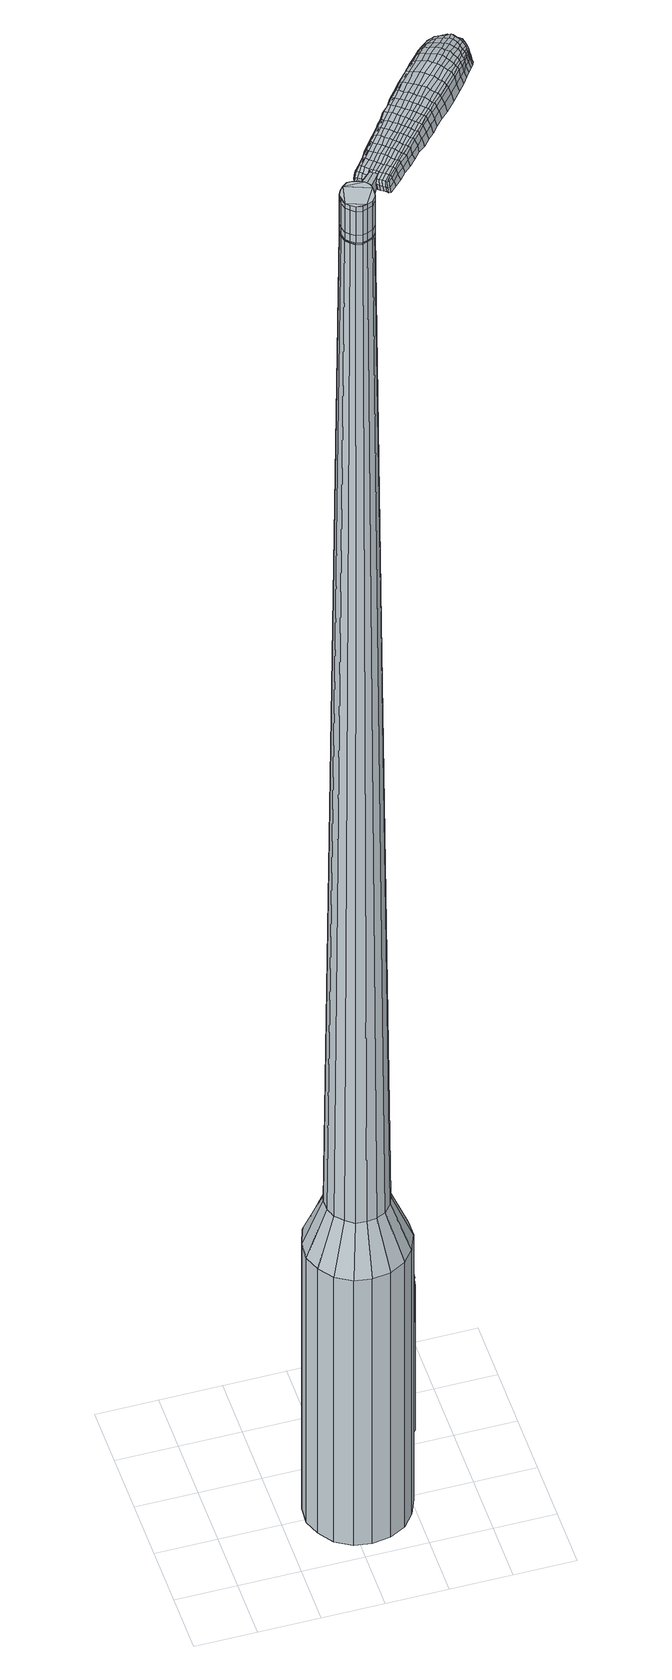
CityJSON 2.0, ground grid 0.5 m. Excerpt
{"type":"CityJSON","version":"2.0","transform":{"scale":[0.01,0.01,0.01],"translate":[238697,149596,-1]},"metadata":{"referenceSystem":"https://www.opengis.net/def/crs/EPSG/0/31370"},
"CityObjects":{
"object1":{"type":"GenericCityObject","attributes":{"cluster":960,"mean_distance_to_centroid":0.0453,"new_centroid_x":238698.1,"new_centroid_y":149596.51,"mean_distance_to_camera":10.79,"H1":21.13,"H2":15.17,"Z_final":109.07,"cluster2":88,"proj_x":238704.15,"proj_y":149601.83,"id_line":47975,"bearing_l":318.71,"distance":8.05,"orientation":"left","G_obj":48.71},"geometry":[{"type":"MultiSurface","lod":"2","boundaries":[[[0,1,2,3]],[[1,4,5,2]],[[4,6,7,5]],[[6,8,9,7]],[[8,10,11,9]],[[10,12,13,11]],[[12,14,15,13]],[[14,16,17,15]],[[16,18,19,17]],[[18,20,21,19]],[[20,22,23,21]],[[22,24,25,23]],[[24,26,27,25]],[[26,28,29,27]],[[28,30,31,29]],[[30,32,33,31]],[[32,34,35,33]],[[34,0,3,35]],[[36,37,38,39]],[[38,40,41,42]],[[41,43,42]],[[42,44,45,46]],[[45,47,46]],[[46,48,49,50]],[[49,51,50]],[[42,46,50,38]],[[50,52,39,38]],[[53,36,39]],[[2,5,7,35]],[[7,9,11,15]],[[11,13,15]],[[15,17,19,23]],[[19,21,23]],[[23,25,27,31]],[[27,29,31]],[[15,23,31,7]],[[31,33,35,7]],[[3,2,35]],[[1,0,54,55]],[[0,34,56,54]],[[34,32,57,56]],[[32,30,58,57]],[[30,28,59,58]],[[28,26,60,59]],[[26,24,61,60]],[[24,22,62,61]],[[22,20,63,62]],[[20,18,64,63]],[[18,16,65,64]],[[16,14,66,65]],[[14,12,67,66]],[[12,10,68,67]],[[10,8,69,68]],[[8,6,70,69]],[[6,4,71,70]],[[4,1,55,71]],[[55,54,72,73]],[[54,56,74,72]],[[56,57,75,74]],[[57,58,76,75]],[[58,59,77,76]],[[59,60,78,77]],[[60,61,79,78]],[[61,62,80,79]],[[62,63,81,80]],[[63,64,82,81]],[[64,65,83,82]],[[65,66,84,83]],[[66,67,85,84]],[[67,68,86,85]],[[68,69,87,86]],[[69,70,88,87]],[[70,71,89,88]],[[71,55,73,89]],[[72,90,91,92]],[[74,93,90,72]],[[75,94,93,74]],[[95,96,94,75]],[[77,97,96,95]],[[78,98,97,77]],[[99,100,98,78]],[[80,101,100,99]],[[102,103,101,80]],[[104,105,103,102]],[[106,107,105,104]],[[108,109,107,106]],[[110,111,109,108]],[[112,113,111,110]],[[114,115,113,112]],[[88,116,115,114]],[[89,117,116,88]],[[92,91,117,89]],[[118,119,120,121]],[[122,118,121,123]],[[124,122,123,125]],[[126,124,125,127]],[[128,126,127,129]],[[130,128,129,131]],[[132,130,131,133]],[[134,132,133,135]],[[136,134,135,137]],[[138,136,137,139]],[[140,138,139,141]],[[142,140,141,143]],[[144,142,143,145]],[[146,144,145,147]],[[148,146,147,149]],[[150,148,149,151]],[[73,72,92]],[[76,95,75]],[[76,77,95]],[[79,99,78]],[[79,80,99]],[[81,102,80]],[[81,82,104,102]],[[82,83,106,104]],[[83,84,108,106]],[[84,85,110,108]],[[85,86,112,110]],[[86,87,114,112]],[[87,88,114]],[[73,92,89]],[[152,91,90]],[[152,117,91]],[[153,115,116]],[[153,154,113,115]],[[154,155,111,113]],[[155,156,109,111]],[[156,157,107,109]],[[157,158,105,107]],[[158,159,103,105]],[[159,101,103]],[[160,100,101]],[[160,98,100]],[[161,96,97]],[[161,94,96]],[[39,52,150,162]],[[152,90,163,151]],[[53,39,162,119]],[[90,93,120,163]],[[36,53,119,118]],[[93,94,121,120]],[[37,36,118,122]],[[94,161,123,121]],[[38,37,122,124]],[[161,97,125,123]],[[40,38,124,126]],[[97,98,127,125]],[[41,40,126,128]],[[98,160,129,127]],[[43,41,128,130]],[[160,101,131,129]],[[42,43,130,132]],[[101,159,133,131]],[[44,42,132,134]],[[159,158,135,133]],[[45,44,134,136]],[[158,157,137,135]],[[47,45,136,138]],[[157,156,139,137]],[[46,47,138,140]],[[156,155,141,139]],[[48,46,140,142]],[[155,154,143,141]],[[49,48,142,144]],[[154,153,145,143]],[[51,49,144,146]],[[153,116,147,145]],[[50,51,146,148]],[[116,117,149,147]],[[52,50,148,150]],[[117,152,151,149]],[[150,151,164,165]],[[151,163,166,164]],[[163,120,167,166]],[[120,119,168,167]],[[119,162,169,168]],[[162,150,165,169]],[[170,171,172,173]],[[174,170,173,175]],[[170,174,176,177]],[[171,170,177,178]],[[179,180,181,182]],[[183,179,182,184]],[[179,183,185,186]],[[180,179,186,187]],[[188,189,190,191]],[[192,188,191,193]],[[188,192,194,195]],[[189,188,195,196]],[[197,198,199,200]],[[201,197,200,202]],[[197,201,203,204]],[[198,197,204,205]],[[206,207,208,209]],[[210,206,209,211]],[[206,210,212,213]],[[207,206,213,214]],[[215,216,217,218]],[[219,215,218,220]],[[215,219,221,222]],[[216,215,222,223]],[[224,225,226,227]],[[216,224,227,217]],[[224,216,223,228]],[[225,224,228,229]],[[230,231,232,233]],[[225,230,233,226]],[[230,225,229,234]],[[231,230,234,235]],[[236,174,175,237]],[[231,236,237,232]],[[236,231,235,238]],[[174,236,238,176]],[[239,240,241,242]],[[243,239,242,244]],[[239,243,245,246]],[[240,239,246,247]],[[248,249,250,251]],[[240,248,251,241]],[[248,240,247,252]],[[249,248,252,253]],[[254,255,256,257]],[[249,254,257,250]],[[254,249,253,258]],[[255,254,258,259]],[[260,261,262,263]],[[255,260,263,256]],[[260,255,259,264]],[[261,260,264,265]],[[266,171,178,267]],[[261,266,267,262]],[[266,261,265,268]],[[171,266,268,172]],[[269,270,271,272]],[[273,269,272,274]],[[269,273,275,276]],[[270,269,276,277]],[[278,279,280,281]],[[270,278,281,271]],[[278,270,277,282]],[[279,278,282,283]],[[284,285,286,287]],[[279,284,287,280]],[[284,279,283,288]],[[285,284,288,289]],[[290,183,184,291]],[[285,290,291,286]],[[290,285,289,292]],[[183,290,292,185]],[[293,294,295,296]],[[297,293,296,298]],[[293,297,299,300]],[[294,293,300,301]],[[302,303,304,305]],[[294,302,305,295]],[[302,294,301,306]],[[303,302,306,307]],[[308,309,310,311]],[[303,308,311,304]],[[308,303,307,312]],[[309,308,312,313]],[[314,315,316,317]],[[309,314,317,310]],[[314,309,313,318]],[[315,314,318,319]],[[320,180,187,321]],[[315,320,321,316]],[[320,315,319,322]],[[180,320,322,181]],[[323,209,208,324]],[[325,323,324,326]],[[323,325,327,328]],[[209,323,328,211]],[[329,325,326,330]],[[331,329,330,332]],[[329,331,333,334]],[[325,329,334,327]],[[335,331,332,336]],[[337,335,336,338]],[[335,337,339,340]],[[331,335,340,333]],[[341,337,338,342]],[[343,341,342,344]],[[341,343,345,346]],[[337,341,346,339]],[[347,343,344,348]],[[198,347,348,199]],[[347,198,205,349]],[[343,347,349,345]],[[350,351,196,195]],[[352,350,195,194]],[[350,352,353,354]],[[351,350,354,355]],[[356,357,355,354]],[[358,356,354,353]],[[356,358,359,360]],[[357,356,360,361]],[[362,363,361,360]],[[364,362,360,359]],[[362,364,365,366]],[[363,362,366,367]],[[368,369,367,366]],[[370,368,366,365]],[[368,370,203,201]],[[369,368,201,202]],[[371,372,373,374]],[[273,371,374,275]],[[371,273,274,375]],[[372,371,375,376]],[[377,192,193,378]],[[372,377,378,373]],[[377,372,376,379]],[[192,377,379,194]],[[380,381,382,383]],[[219,380,383,221]],[[380,219,220,384]],[[381,380,384,385]],[[386,387,388,389]],[[381,386,389,382]],[[386,381,385,390]],[[387,386,390,391]],[[392,189,196,393]],[[387,392,393,388]],[[392,387,391,394]],[[189,392,394,190]],[[395,396,397,398]],[[177,395,398,178]],[[395,177,176,399]],[[396,395,399,400]],[[401,402,403,404]],[[396,401,404,397]],[[401,396,400,405]],[[402,401,405,406]],[[407,200,199,408]],[[402,407,408,403]],[[407,402,406,409]],[[200,407,409,202]],[[410,411,412,413]],[[182,410,413,184]],[[410,182,181,414]],[[411,410,414,415]],[[416,204,203,417]],[[411,416,417,412]],[[416,411,415,418]],[[204,416,418,205]],[[419,420,421,422]],[[297,419,422,299]],[[419,297,298,423]],[[420,419,423,424]],[[425,210,211,426]],[[420,425,426,421]],[[425,420,424,427]],[[210,425,427,212]],[[428,429,430,431]],[[243,428,431,245]],[[428,243,244,432]],[[429,428,432,433]],[[434,435,436,437]],[[429,434,437,430]],[[434,429,433,438]],[[435,434,438,439]],[[440,207,214,441]],[[435,440,441,436]],[[440,435,439,442]],[[207,440,442,208]],[[443,444,433,432]],[[242,443,432,244]],[[443,242,241,445]],[[444,443,445,446]],[[447,448,439,438]],[[444,447,438,433]],[[447,444,446,449]],[[448,447,449,450]],[[451,324,208,442]],[[448,451,442,439]],[[451,448,450,452]],[[324,451,452,326]],[[453,454,455,456]],[[300,453,456,301]],[[453,300,299,422]],[[454,453,422,421]],[[457,328,327,458]],[[454,457,458,455]],[[457,454,421,426]],[[328,457,426,211]],[[459,460,446,445]],[[251,459,445,241]],[[459,251,250,461]],[[460,459,461,462]],[[463,464,450,449]],[[460,463,449,446]],[[463,460,462,465]],[[464,463,465,466]],[[467,330,326,452]],[[464,467,452,450]],[[467,464,466,468]],[[330,467,468,332]],[[469,470,471,472]],[[306,469,472,307]],[[469,306,301,456]],[[470,469,456,455]],[[473,334,333,474]],[[470,473,474,471]],[[473,470,455,458]],[[334,473,458,327]],[[475,476,462,461]],[[257,475,461,250]],[[475,257,256,477]],[[476,475,477,478]],[[479,480,466,465]],[[476,479,465,462]],[[479,476,478,481]],[[480,479,481,482]],[[483,336,332,468]],[[480,483,468,466]],[[483,480,482,484]],[[336,483,484,338]],[[485,486,487,488]],[[312,485,488,313]],[[485,312,307,472]],[[486,485,472,471]],[[489,340,339,490]],[[486,489,490,487]],[[489,486,471,474]],[[340,489,474,333]],[[491,492,478,477]],[[263,491,477,256]],[[491,263,262,493]],[[492,491,493,494]],[[495,496,482,481]],[[492,495,481,478]],[[495,492,494,497]],[[496,495,497,498]],[[499,342,338,484]],[[496,499,484,482]],[[499,496,498,500]],[[342,499,500,344]],[[501,502,503,504]],[[318,501,504,319]],[[501,318,313,488]],[[502,501,488,487]],[[505,346,345,506]],[[502,505,506,503]],[[505,502,487,490]],[[346,505,490,339]],[[507,508,494,493]],[[267,507,493,262]],[[507,267,178,398]],[[508,507,398,397]],[[509,510,498,497]],[[508,509,497,494]],[[509,508,397,404]],[[510,509,404,403]],[[511,348,344,500]],[[510,511,500,498]],[[511,510,403,408]],[[348,511,408,199]],[[512,513,415,414]],[[322,512,414,181]],[[512,322,319,504]],[[513,512,504,503]],[[514,349,205,418]],[[513,514,418,415]],[[514,513,503,506]],[[349,514,506,345]],[[515,516,376,375]],[[272,515,375,274]],[[515,272,271,517]],[[516,515,517,518]],[[519,352,194,379]],[[516,519,379,376]],[[519,516,518,520]],[[352,519,520,353]],[[521,522,523,524]],[[222,521,524,223]],[[521,222,221,383]],[[522,521,383,382]],[[525,526,527,528]],[[522,525,528,523]],[[525,522,382,389]],[[526,525,389,388]],[[529,351,355,530]],[[526,529,530,527]],[[529,526,388,393]],[[351,529,393,196]],[[531,532,518,517]],[[281,531,517,271]],[[531,281,280,533]],[[532,531,533,534]],[[535,358,353,520]],[[532,535,520,518]],[[535,532,534,536]],[[358,535,536,359]],[[537,538,539,540]],[[228,537,540,229]],[[537,228,223,524]],[[538,537,524,523]],[[541,542,543,544]],[[538,541,544,539]],[[541,538,523,528]],[[542,541,528,527]],[[545,357,361,546]],[[542,545,546,543]],[[545,542,527,530]],[[357,545,530,355]],[[547,548,534,533]],[[287,547,533,280]],[[547,287,286,549]],[[548,547,549,550]],[[551,364,359,536]],[[548,551,536,534]],[[551,548,550,552]],[[364,551,552,365]],[[553,554,555,556]],[[234,553,556,235]],[[553,234,229,540]],[[554,553,540,539]],[[557,558,559,560]],[[554,557,560,555]],[[557,554,539,544]],[[558,557,544,543]],[[561,363,367,562]],[[558,561,562,559]],[[561,558,543,546]],[[363,561,546,361]],[[563,564,550,549]],[[291,563,549,286]],[[563,291,184,413]],[[564,563,413,412]],[[565,370,365,552]],[[564,565,552,550]],[[565,564,412,417]],[[370,565,417,203]],[[566,567,400,399]],[[238,566,399,176]],[[566,238,235,556]],[[567,566,556,555]],[[568,569,406,405]],[[567,568,405,400]],[[568,567,555,560]],[[569,568,560,559]],[[570,369,202,409]],[[569,570,409,406]],[[570,569,559,562]],[[369,570,562,367]],[[571,572,573,574]],[[574,573,575,576]],[[577,575,573,578]],[[578,573,572,579]],[[580,581,582,583]],[[583,582,584,585]],[[586,584,582,587]],[[587,582,581,588]],[[589,590,591,592]],[[592,591,593,594]],[[595,593,591,596]],[[596,591,590,597]],[[598,599,600,601]],[[601,600,602,603]],[[604,602,600,605]],[[605,600,599,606]],[[607,608,609,610]],[[610,609,611,612]],[[613,611,609,614]],[[614,609,608,615]],[[616,617,618,619]],[[619,618,620,621]],[[622,620,618,623]],[[623,618,617,624]],[[625,626,627,628]],[[628,627,617,616]],[[624,617,627,629]],[[629,627,626,630]],[[631,632,633,634]],[[634,633,626,625]],[[630,626,633,635]],[[635,633,632,636]],[[576,575,637,638]],[[638,637,632,631]],[[636,632,637,639]],[[639,637,575,577]],[[640,641,642,643]],[[643,642,644,645]],[[646,644,642,647]],[[647,642,641,648]],[[649,650,651,652]],[[652,651,641,640]],[[648,641,651,653]],[[653,651,650,654]],[[655,656,657,658]],[[658,657,650,649]],[[654,650,657,659]],[[659,657,656,660]],[[661,662,663,664]],[[664,663,656,655]],[[660,656,663,665]],[[665,663,662,666]],[[579,572,667,668]],[[668,667,662,661]],[[666,662,667,669]],[[669,667,572,571]],[[670,671,672,673]],[[673,672,674,675]],[[676,674,672,677]],[[677,672,671,678]],[[679,680,681,682]],[[682,681,671,670]],[[678,671,681,683]],[[683,681,680,684]],[[685,686,687,688]],[[688,687,680,679]],[[684,680,687,689]],[[689,687,686,690]],[[585,584,691,692]],[[692,691,686,685]],[[690,686,691,693]],[[693,691,584,586]],[[694,695,696,697]],[[697,696,698,699]],[[700,698,696,701]],[[701,696,695,702]],[[703,704,705,706]],[[706,705,695,694]],[[702,695,705,707]],[[707,705,704,708]],[[709,710,711,712]],[[712,711,704,703]],[[708,704,711,713]],[[713,711,710,714]],[[715,716,717,718]],[[718,717,710,709]],[[714,710,717,719]],[[719,717,716,720]],[[588,581,721,722]],[[722,721,716,715]],[[720,716,721,723]],[[723,721,581,580]],[[607,610,724,725]],[[725,724,726,727]],[[728,726,724,729]],[[729,724,610,612]],[[727,726,730,731]],[[731,730,732,733]],[[734,732,730,735]],[[735,730,726,728]],[[733,732,736,737]],[[737,736,738,739]],[[740,738,736,741]],[[741,736,732,734]],[[739,738,742,743]],[[743,742,744,745]],[[746,744,742,747]],[[747,742,738,740]],[[745,744,748,749]],[[749,748,599,598]],[[606,599,748,750]],[[750,748,744,746]],[[597,751,752,596]],[[596,752,753,595]],[[754,753,752,755]],[[755,752,751,756]],[[756,757,758,755]],[[755,758,759,754]],[[760,759,758,761]],[[761,758,757,762]],[[762,763,764,761]],[[761,764,765,760]],[[766,765,764,767]],[[767,764,763,768]],[[768,769,770,767]],[[767,770,771,766]],[[604,771,770,602]],[[602,770,769,603]],[[772,773,774,775]],[[775,774,674,676]],[[675,674,774,776]],[[776,774,773,777]],[[594,593,778,779]],[[779,778,773,772]],[[777,773,778,780]],[[780,778,593,595]],[[781,782,783,784]],[[784,783,620,622]],[[621,620,783,785]],[[785,783,782,786]],[[787,788,789,790]],[[790,789,782,781]],[[786,782,789,791]],[[791,789,788,792]],[[597,590,793,794]],[[794,793,788,787]],[[792,788,793,795]],[[795,793,590,589]],[[796,797,798,799]],[[799,798,578,579]],[[577,578,798,800]],[[800,798,797,801]],[[802,803,804,805]],[[805,804,797,796]],[[801,797,804,806]],[[806,804,803,807]],[[598,601,808,809]],[[809,808,803,802]],[[807,803,808,810]],[[810,808,601,603]],[[811,812,813,814]],[[814,813,583,585]],[[580,583,813,815]],[[815,813,812,816]],[[604,605,817,818]],[[818,817,812,811]],[[816,812,817,819]],[[819,817,605,606]],[[820,821,822,823]],[[823,822,698,700]],[[698,822,699]],[[699,822,821,824]],[[612,611,825,826]],[[826,825,821,820]],[[824,821,825,827]],[[827,825,611,613]],[[828,829,830,646]],[[830,644,646]],[[645,644,830,831]],[[831,830,829,832]],[[833,834,835,836]],[[836,835,829,828]],[[832,829,835,837]],[[837,835,834,838]],[[615,608,839,840]],[[840,839,834,833]],[[838,834,839,841]],[[841,839,608,607]],[[832,842,843,831]],[[831,843,643,645]],[[640,643,843,844]],[[843,842,844]],[[838,845,846,837]],[[837,846,842,832]],[[844,842,846,847]],[[847,846,845,848]],[[607,725,849,841]],[[841,849,845,838]],[[848,845,849,850]],[[850,849,725,727]],[[851,852,853,854]],[[854,853,701,702]],[[700,701,853,823]],[[823,853,852,820]],[[728,729,855,856]],[[856,855,852,851]],[[820,852,855,826]],[[826,855,729,612]],[[857,858,844]],[[844,858,652,640]],[[649,652,858,859]],[[859,858,857,860]],[[848,861,862,847]],[[847,862,857,844]],[[860,857,862,863]],[[863,862,861,864]],[[727,731,865,850]],[[850,865,861,848]],[[864,861,865,866]],[[866,865,731,733]],[[867,868,869,870]],[[870,869,707,708]],[[702,707,869,854]],[[854,869,868,851]],[[734,735,871,872]],[[872,871,868,867]],[[851,868,871,856]],[[856,871,735,728]],[[860,873,874,859]],[[859,874,658,649]],[[655,658,874,875]],[[875,874,873,876]],[[864,877,878,863]],[[863,878,873,860]],[[876,873,878,879]],[[879,878,877,880]],[[733,737,881,866]],[[866,881,877,864]],[[880,877,881,882]],[[882,881,737,739]],[[883,884,885,886]],[[886,885,713,714]],[[708,713,885,870]],[[870,885,884,867]],[[740,741,887,888]],[[888,887,884,883]],[[867,884,887,872]],[[872,887,741,734]],[[876,889,890,875]],[[875,890,664,655]],[[661,664,890,891]],[[891,890,889,892]],[[880,893,894,879]],[[879,894,889,876]],[[892,889,894,895]],[[895,894,893,896]],[[739,743,897,882]],[[882,897,893,880]],[[896,893,897,898]],[[898,897,743,745]],[[899,900,901,902]],[[902,901,719,720]],[[714,719,901,886]],[[886,901,900,883]],[[746,747,903,904]],[[904,903,900,899]],[[883,900,903,888]],[[888,903,747,740]],[[892,905,906,891]],[[891,906,668,661]],[[579,668,906,799]],[[799,906,905,796]],[[896,907,908,895]],[[895,908,905,892]],[[796,905,908,805]],[[805,908,907,802]],[[745,749,909,898]],[[898,909,907,896]],[[802,907,909,809]],[[809,909,749,598]],[[816,910,911,815]],[[815,911,723,580]],[[720,723,911,902]],[[902,911,910,899]],[[606,750,912,819]],[[819,912,910,816]],[[899,910,912,904]],[[904,912,750,746]],[[777,913,914,776]],[[776,914,673,675]],[[670,673,914,915]],[[915,914,913,916]],[[595,753,917,780]],[[780,917,913,777]],[[916,913,917,918]],[[918,917,753,754]],[[919,920,921,922]],[[922,921,623,624]],[[622,623,921,784]],[[784,921,920,781]],[[923,924,925,926]],[[926,925,920,919]],[[781,920,925,790]],[[790,925,924,787]],[[756,751,927,928]],[[928,927,924,923]],[[787,924,927,794]],[[794,927,751,597]],[[916,929,930,915]],[[915,930,682,670]],[[679,682,930,931]],[[931,930,929,932]],[[754,759,933,918]],[[918,933,929,916]],[[932,929,933,934]],[[934,933,759,760]],[[935,936,937,938]],[[938,937,629,630]],[[624,629,937,922]],[[922,937,936,919]],[[939,940,941,942]],[[942,941,936,935]],[[919,936,941,926]],[[926,941,940,923]],[[762,757,943,944]],[[944,943,940,939]],[[923,940,943,928]],[[928,943,757,756]],[[932,945,946,931]],[[931,946,688,679]],[[685,688,946,947]],[[947,946,945,948]],[[760,765,949,934]],[[934,949,945,932]],[[948,945,949,950]],[[950,949,765,766]],[[951,952,953,954]],[[954,953,635,636]],[[630,635,953,938]],[[938,953,952,935]],[[955,956,957,958]],[[958,957,952,951]],[[935,952,957,942]],[[942,957,956,939]],[[768,763,959,960]],[[960,959,956,955]],[[939,956,959,944]],[[944,959,763,762]],[[948,961,962,947]],[[947,962,692,685]],[[585,692,962,814]],[[814,962,961,811]],[[766,771,963,950]],[[950,963,961,948]],[[811,961,963,818]],[[818,963,771,604]],[[801,964,965,800]],[[800,965,639,577]],[[636,639,965,954]],[[954,965,964,951]],[[807,966,967,806]],[[806,967,964,801]],[[951,964,967,958]],[[958,967,966,955]],[[603,769,968,810]],[[810,968,966,807]],[[955,966,968,960]],[[960,968,769,768]],[[571,574,173,172]],[[574,576,175,173]],[[586,587,186,185]],[[587,588,187,186]],[[589,592,191,190]],[[592,594,193,191]],[[613,614,213,212]],[[614,615,214,213]],[[616,619,218,217]],[[619,621,220,218]],[[625,628,227,226]],[[628,616,217,227]],[[631,634,233,232]],[[634,625,226,233]],[[576,638,237,175]],[[638,631,232,237]],[[646,647,246,245]],[[647,648,247,246]],[[648,653,252,247]],[[653,654,253,252]],[[654,659,258,253]],[[659,660,259,258]],[[660,665,264,259]],[[665,666,265,264]],[[666,669,268,265]],[[669,571,172,268]],[[676,677,276,275]],[[677,678,277,276]],[[678,683,282,277]],[[683,684,283,282]],[[684,689,288,283]],[[689,690,289,288]],[[690,693,292,289]],[[693,586,185,292]],[[694,697,296,295]],[[697,699,298,296]],[[703,706,305,304]],[[706,694,295,305]],[[709,712,311,310]],[[712,703,304,311]],[[715,718,317,316]],[[718,709,310,317]],[[588,722,321,187]],[[722,715,316,321]],[[772,775,374,373]],[[775,676,275,374]],[[594,779,378,193]],[[779,772,373,378]],[[621,785,384,220]],[[785,786,385,384]],[[786,791,390,385]],[[791,792,391,390]],[[792,795,394,391]],[[795,589,190,394]],[[699,423,298]],[[699,824,424,423]],[[824,827,427,424]],[[827,613,212,427]],[[828,646,431,430]],[[646,245,431]],[[833,836,437,436]],[[836,828,430,437]],[[615,840,441,214]],[[840,833,436,441]],[[969,970,971,972]],[[973,974,972,971]],[[975,976,977,978]],[[979,980,981,982]],[[970,983,984,971]],[[985,973,971,984]],[[986,975,978,987]],[[988,989,980,979]],[[983,990,991,984]],[[991,992,985,984]],[[993,986,987,994]],[[995,989,988,996]],[[990,997,998,991]],[[998,999,992,991]],[[1000,993,994,1001]],[[1002,995,996,1003]],[[1004,1005,1006,1007]],[[1008,1009,1005,1004]],[[1008,1010,1011,1009]],[[1010,1012,1013,1011]],[[1014,1015,1016,1017]],[[1018,1019,1015,1014]],[[1020,1021,1019,1018]],[[1022,1023,1021,1020]],[[1017,1006,1005,1014]],[[1014,1005,1009,1018]],[[1009,1011,1020,1018]],[[1011,1013,1022,1020]],[[978,977,974,973]],[[987,978,973,985]],[[992,994,987,985]],[[999,1001,994,992]],[[979,982,976,975]],[[988,979,975,986]],[[996,988,986,993]],[[1003,996,993,1000]],[[980,1004,1007,981]],[[989,1008,1004,980]],[[1010,1008,989,995]],[[1012,1010,995,1002]],[[1024,1025,1026,1027]],[[1026,1028,1029,1030]],[[1026,1030,1031,1032]],[[1026,1032,1027]],[[1033,1024,1027,1034]],[[1035,1034,1027,1036]],[[1037,1036,1027]],[[1038,1026,1025,1039]],[[1040,1038,1039,1041]],[[1042,1040,1041,1043]],[[1044,1042,1043,1045]],[[1046,1044,1045,1047]],[[1047,1048,1049,1050]],[[1047,1050,1051,1052]],[[1047,1052,1053,1054]],[[1053,1055,1056,1057]],[[1053,1057,1058,1059]],[[1053,1059,1054]],[[1047,1054,1046]],[[1060,1061,1025,1024]],[[1062,1063,1028,1026]],[[1064,1065,1037,1027]],[[1061,1066,1039,1025]],[[1067,1062,1026,1038]],[[1066,1068,1041,1039]],[[1069,1067,1038,1040]],[[1068,1070,1043,1041]],[[1071,1069,1040,1042]],[[1070,1072,1045,1043]],[[1073,1071,1042,1044]],[[1072,1074,1047,1045]],[[1075,1073,1044,1046]],[[1074,1076,1048,1047]],[[1077,1078,1055,1053]],[[1079,1075,1046,1054]],[[1049,1048,1076,1080]],[[1050,1049,1080,1081]],[[1051,1050,1081,1082]],[[1052,1051,1082,1083]],[[1053,1052,1083,1077]],[[1084,1060,1024,1033]],[[1085,1084,1033,1034]],[[1086,1085,1034,1035]],[[1087,1086,1035,1036]],[[1065,1087,1036,1037]],[[1029,1028,1063,1088]],[[1056,1055,1078,1089]],[[1030,1029,1088,1090]],[[1031,1030,1090,1091]],[[1032,1031,1091,1092]],[[1027,1032,1092,1064]],[[1057,1056,1089,1093]],[[1058,1057,1093,1094]],[[1059,1058,1094,1095]],[[1054,1059,1095,1079]]]}]}
},
"vertices":[
[138,86,384],[147,74,384],[147,74,96],[138,86,96],[152,60,384],[152,60,96],[152,46,384],[152,46,96],[146,32,384],[146,32,96],[137,21,384],[137,21,96],[124,14,384],[124,14,96],[109,12,384],[109,12,96],[95,14,384],[95,14,96],[82,22,384],[82,22,96],[73,34,384],[73,34,96],[68,47,384],[68,47,96],[69,62,384],[69,62,96],[74,76,384],[74,76,96],[84,87,384],[84,87,96],[97,94,384],[97,94,96],[111,96,384],[111,96,96],[126,93,384],[126,93,96],[110,67,1524],[106,67,1524],[102,64,1524],[119,64,1524],[99,61,1524],[97,57,1524],[98,47,1524],[97,52,1524],[101,44,1524],[105,41,1524],[114,41,1524],[110,40,1524],[119,43,1524],[122,47,1524],[123,56,1524],[123,51,1524],[122,60,1524],[115,66,1524],[127,73,429],[132,66,429],[119,77,429],[111,79,429],[102,78,429],[94,74,429],[89,67,429],[85,59,429],[85,50,429],[88,42,429],[94,35,429],[101,30,429],[110,29,429],[118,30,429],[126,34,429],[132,41,429],[135,49,429],[135,58,429],[119,64,1483],[122,60,1483],[115,66,1483],[110,67,1483],[106,67,1483],[102,64,1483],[99,61,1483],[97,57,1483],[97,52,1483],[98,47,1483],[101,44,1483],[105,41,1483],[110,40,1483],[114,41,1483],[119,43,1483],[122,47,1483],[123,51,1483],[123,56,1483],[119,64,1485],[121,60,1485],[121,60,1483],[115,66,1485],[110,67,1485],[106,66,1483],[106,66,1485],[102,64,1485],[99,61,1485],[98,56,1483],[98,56,1485],[97,52,1485],[99,48,1483],[99,48,1485],[102,44,1483],[102,44,1485],[105,42,1483],[105,42,1485],[110,41,1483],[110,41,1485],[114,42,1483],[114,42,1485],[118,44,1483],[118,44,1485],[121,47,1483],[121,47,1485],[123,51,1485],[123,56,1485],[110,67,1519],[115,66,1519],[115,66,1493],[110,67,1493],[106,67,1519],[106,67,1493],[102,64,1519],[102,64,1493],[99,61,1519],[99,61,1493],[97,57,1519],[97,57,1493],[97,52,1519],[97,52,1493],[98,47,1519],[98,47,1493],[101,44,1519],[101,44,1493],[105,41,1519],[105,41,1493],[110,40,1519],[110,40,1493],[114,41,1519],[114,41,1493],[119,43,1519],[119,43,1493],[122,47,1519],[122,47,1493],[123,51,1519],[123,51,1493],[123,56,1519],[123,56,1493],[122,60,1519],[122,60,1493],[122,60,1485],[122,47,1485],[119,43,1485],[114,41,1485],[110,40,1485],[105,41,1485],[101,44,1485],[98,47,1485],[97,57,1485],[106,67,1485],[119,64,1519],[119,64,1493],[134,76,1513],[134,76,1518],[131,78,1513],[129,80,1513],[129,80,1518],[131,78,1518],[195,121,1519],[190,116,1518],[192,116,1509],[197,121,1510],[201,127,1519],[203,127,1510],[199,127,1526],[193,121,1525],[188,116,1525],[166,146,1519],[162,141,1518],[162,139,1525],[167,145,1525],[172,153,1519],[172,151,1526],[171,155,1510],[166,148,1510],[161,143,1509],[228,190,1519],[230,187,1519],[231,188,1513],[228,191,1513],[224,192,1519],[225,193,1513],[223,191,1524],[227,189,1524],[229,186,1524],[179,134,1530],[174,129,1529],[176,127,1529],[181,132,1530],[185,141,1531],[187,139,1531],[182,144,1530],[176,137,1530],[171,131,1529],[126,73,1512],[128,72,1512],[129,73,1517],[127,74,1517],[124,75,1512],[125,76,1517],[124,76,1506],[126,74,1506],[128,72,1506],[233,166,1519],[231,163,1519],[233,163,1512],[235,166,1512],[234,168,1518],[236,168,1512],[233,168,1522],[232,167,1523],[230,164,1524],[228,160,1519],[225,155,1519],[227,155,1512],[230,159,1512],[227,160,1524],[224,155,1525],[221,150,1519],[216,144,1519],[218,144,1511],[223,150,1511],[220,151,1526],[215,145,1526],[209,136,1519],[211,136,1510],[207,136,1526],[143,68,1513],[148,74,1513],[147,74,1518],[142,68,1517],[139,64,1512],[139,66,1516],[140,64,1506],[145,68,1507],[150,73,1507],[154,79,1514],[159,84,1515],[158,84,1520],[152,79,1519],[155,79,1507],[161,84,1507],[164,89,1515],[170,95,1516],[168,95,1522],[163,90,1521],[166,89,1508],[171,95,1508],[175,100,1517],[180,105,1517],[178,106,1524],[173,100,1523],[177,100,1508],[182,105,1509],[185,110,1518],[183,111,1524],[187,110,1509],[207,190,1519],[204,188,1519],[205,187,1524],[207,189,1523],[209,192,1518],[209,191,1522],[208,193,1512],[206,192,1512],[204,190,1512],[201,185,1519],[196,181,1519],[197,180,1525],[201,184,1524],[200,187,1512],[196,183,1512],[192,177,1519],[187,171,1519],[187,169,1526],[193,175,1526],[192,178,1511],[187,173,1511],[179,162,1519],[180,160,1526],[179,164,1510],[120,88,1513],[125,94,1513],[125,96,1507],[120,90,1507],[117,84,1512],[117,85,1506],[118,84,1516],[121,87,1517],[126,93,1518],[130,100,1514],[134,106,1515],[134,108,1507],[129,102,1507],[130,99,1519],[135,105,1520],[139,112,1515],[144,118,1516],[143,120,1508],[139,114,1508],[139,110,1521],[144,116,1522],[148,124,1517],[153,129,1517],[152,131,1509],[148,126,1508],[149,122,1523],[153,128,1524],[157,135,1518],[157,137,1509],[158,133,1524],[130,78,1519],[132,77,1519],[135,84,1520],[137,82,1520],[133,86,1520],[128,80,1519],[140,90,1522],[142,88,1522],[145,95,1523],[147,93,1523],[143,97,1523],[138,92,1521],[150,101,1524],[152,99,1524],[155,106,1525],[157,104,1525],[152,109,1525],[147,103,1524],[160,112,1526],[162,110,1526],[164,118,1527],[167,116,1527],[162,120,1527],[157,114,1526],[169,123,1528],[172,121,1528],[167,125,1528],[225,187,1527],[227,184,1527],[221,188,1526],[218,185,1527],[222,183,1528],[224,181,1528],[217,178,1529],[220,176,1529],[214,180,1528],[209,175,1530],[213,173,1530],[215,170,1530],[208,167,1531],[211,165,1531],[204,170,1530],[199,163,1531],[202,160,1531],[205,158,1531],[193,151,1531],[196,148,1531],[190,153,1531],[211,193,1518],[214,193,1519],[214,194,1513],[211,194,1513],[211,191,1523],[213,192,1523],[219,193,1519],[219,194,1513],[218,191,1524],[235,171,1518],[235,173,1518],[234,173,1523],[233,170,1523],[236,171,1513],[236,173,1513],[235,177,1519],[234,181,1519],[233,180,1524],[234,176,1523],[236,177,1513],[235,181,1513],[233,184,1519],[232,183,1524],[233,185,1513],[192,122,1528],[190,123,1528],[186,118,1528],[187,117,1527],[198,128,1528],[197,130,1529],[189,125,1529],[186,128,1530],[181,122,1529],[184,120,1528],[195,132,1529],[192,134,1530],[184,130,1530],[179,124,1529],[190,137,1531],[168,143,1528],[170,142,1529],[175,149,1529],[173,150,1528],[163,138,1527],[165,136,1528],[173,139,1529],[178,146,1530],[168,134,1528],[117,81,1512],[118,80,1512],[120,81,1517],[118,82,1517],[117,83,1506],[118,81,1506],[121,78,1512],[122,79,1517],[121,79,1506],[137,64,1512],[136,65,1512],[137,65,1506],[138,64,1506],[137,65,1517],[136,66,1517],[134,66,1512],[132,68,1512],[133,68,1506],[135,67,1506],[134,68,1517],[132,69,1517],[130,70,1512],[131,70,1506],[130,71,1517],[141,69,1519],[140,70,1519],[146,74,1520],[145,76,1520],[138,72,1519],[136,73,1519],[143,77,1520],[141,79,1520],[134,75,1519],[139,80,1520],[122,86,1519],[123,85,1519],[128,91,1520],[126,92,1520],[125,83,1519],[130,88,1520],[151,80,1521],[150,81,1521],[156,85,1522],[155,86,1522],[148,82,1521],[146,84,1521],[153,88,1522],[151,90,1523],[144,86,1522],[149,92,1523],[131,98,1521],[132,96,1521],[137,102,1522],[136,104,1522],[135,94,1521],[140,100,1522],[161,90,1523],[160,92,1523],[167,96,1524],[165,97,1524],[158,93,1523],[156,95,1524],[163,99,1525],[161,101,1525],[154,97,1524],[159,103,1525],[140,109,1523],[142,108,1523],[147,114,1524],[145,115,1524],[145,106,1524],[149,111,1525],[172,101,1525],[170,102,1525],[177,106,1526],[175,108,1526],[168,104,1526],[166,106,1526],[173,109,1527],[171,111,1527],[164,108,1526],[169,113,1527],[150,121,1525],[151,119,1525],[156,125,1526],[154,127,1526],[154,117,1526],[159,123,1527],[182,112,1527],[181,113,1527],[179,115,1527],[176,117,1528],[174,119,1528],[159,132,1527],[160,131,1527],[163,128,1528],[209,189,1525],[212,190,1525],[206,187,1526],[209,187,1526],[216,189,1526],[213,186,1527],[232,168,1525],[232,171,1525],[230,168,1526],[230,166,1525],[232,174,1525],[231,178,1526],[228,174,1527],[229,171,1526],[230,181,1526],[227,178,1527],[203,183,1526],[205,183,1527],[198,179,1527],[201,179,1528],[209,182,1528],[205,177,1529],[227,161,1526],[226,164,1527],[223,159,1528],[223,157,1527],[226,167,1527],[225,170,1528],[220,165,1529],[222,162,1528],[223,173,1528],[218,168,1530],[194,174,1528],[196,174,1529],[189,168,1528],[191,167,1529],[200,172,1529],[195,165,1530],[219,152,1528],[218,154,1528],[213,148,1529],[214,146,1528],[217,156,1529],[215,159,1530],[209,153,1530],[211,150,1530],[213,162,1530],[207,155,1531],[181,159,1529],[183,158,1529],[186,156,1530],[206,137,1528],[205,139,1529],[203,141,1530],[201,143,1530],[199,146,1531],[191,117,1509],[189,117,1518],[194,122,1518],[196,122,1509],[199,128,1519],[201,128,1510],[198,129,1525],[192,122,1525],[187,117,1525],[164,138,1525],[163,140,1518],[168,145,1518],[168,143,1525],[173,152,1519],[174,150,1525],[173,154,1510],[167,147,1509],[163,142,1509],[229,187,1513],[229,186,1519],[226,188,1519],[227,189,1513],[223,190,1519],[224,191,1513],[222,189,1524],[225,187,1524],[228,185,1524],[177,127,1528],[174,129,1528],[179,134,1529],[182,132,1529],[185,141,1529],[188,139,1529],[182,144,1529],[177,137,1529],[172,131,1528],[130,74,1516],[129,73,1512],[127,75,1512],[128,76,1516],[125,77,1512],[126,78,1516],[125,78,1506],[128,76,1506],[130,74,1506],[231,164,1512],[229,164,1519],[231,167,1518],[233,167,1512],[232,169,1518],[234,169,1512],[231,169,1522],[230,168,1523],[228,165,1523],[225,156,1512],[223,156,1519],[227,161,1519],[228,161,1512],[225,161,1524],[222,157,1525],[217,146,1511],[215,146,1519],[220,152,1519],[222,151,1511],[218,152,1525],[213,146,1526],[207,137,1519],[209,137,1510],[206,137,1526],[146,75,1518],[147,75,1513],[142,70,1513],[141,70,1517],[138,66,1512],[138,67,1515],[139,66,1506],[143,70,1506],[149,75,1507],[156,86,1520],[158,86,1514],[152,80,1514],[151,81,1519],[154,80,1507],[159,86,1507],[167,97,1522],[168,96,1516],[163,91,1515],[161,91,1521],[165,91,1508],[170,96,1508],[177,107,1523],[179,107,1517],[173,101,1516],[172,102,1522],[175,101,1508],[181,107,1508],[184,112,1517],[182,112,1524],[186,112,1509],[206,186,1523],[205,187,1519],[208,189,1518],[208,188,1523],[210,190,1518],[210,189,1522],[209,191,1512],[207,190,1512],[205,188,1512],[198,178,1525],[198,179,1519],[202,183,1519],[203,182,1524],[202,185,1512],[198,181,1512],[189,168,1526],[188,169,1519],[194,175,1519],[194,174,1525],[193,177,1511],[188,171,1511],[181,161,1519],[181,159,1526],[181,163,1510],[126,95,1507],[127,93,1513],[122,87,1513],[122,89,1506],[119,83,1512],[119,84,1506],[120,83,1515],[123,86,1517],[127,92,1518],[136,107,1507],[136,105,1514],[131,99,1514],[131,101,1507],[132,98,1519],[136,104,1520],[145,119,1508],[145,117,1516],[141,111,1515],[140,113,1508],[141,109,1521],[146,115,1522],[154,130,1508],[154,128,1517],[150,123,1516],[149,124,1508],[150,121,1522],[155,127,1523],[159,134,1517],[158,136,1509],[159,132,1524],[131,79,1518],[133,77,1518],[136,84,1519],[137,83,1519],[133,86,1519],[129,81,1518],[140,90,1520],[142,88,1520],[145,96,1521],[147,94,1521],[143,98,1521],[138,92,1520],[150,101,1523],[152,99,1523],[155,107,1524],[157,105,1524],[153,109,1524],[148,103,1523],[160,112,1525],[162,110,1525],[165,118,1526],[167,116,1526],[162,120,1526],[158,115,1525],[170,123,1527],[172,121,1527],[167,126,1527],[226,183,1526],[224,185,1526],[221,187,1525],[218,184,1526],[221,182,1526],[224,180,1526],[220,175,1528],[217,178,1528],[214,180,1527],[209,174,1528],[212,172,1529],[215,170,1529],[210,165,1530],[208,167,1530],[205,169,1529],[199,163,1530],[202,160,1530],[204,158,1530],[196,149,1530],[194,151,1530],[191,153,1530],[214,192,1513],[214,191,1518],[211,191,1518],[211,192,1512],[211,189,1523],[213,190,1523],[218,191,1519],[219,192,1513],[218,189,1523],[232,173,1523],[233,173,1518],[233,171,1518],[231,170,1523],[234,171,1512],[234,173,1512],[231,179,1523],[232,180,1519],[233,177,1519],[232,176,1523],[234,177,1513],[233,181,1513],[231,183,1519],[230,182,1524],[231,184,1513],[185,119,1527],[190,124,1527],[191,123,1527],[186,118,1526],[197,129,1527],[196,130,1528],[181,123,1528],[186,128,1528],[188,126,1528],[183,121,1527],[194,132,1528],[192,135,1529],[184,130,1529],[179,125,1528],[190,137,1529],[176,149,1528],[170,142,1527],[169,143,1527],[174,149,1527],[164,137,1526],[166,136,1527],[173,139,1528],[179,146,1528],[169,134,1527],[121,82,1516],[120,82,1512],[119,82,1512],[120,83,1516],[120,83,1506],[122,80,1512],[123,80,1516],[122,81,1506],[138,67,1506],[137,67,1512],[137,66,1512],[138,67,1516],[137,68,1516],[134,70,1506],[133,70,1512],[135,68,1512],[136,68,1506],[136,69,1516],[134,71,1516],[131,72,1512],[132,72,1506],[132,72,1516],[140,71,1518],[141,70,1518],[145,76,1519],[137,74,1518],[138,72,1518],[143,78,1519],[141,79,1519],[135,76,1518],[139,81,1519],[128,91,1519],[124,85,1518],[123,86,1518],[127,92,1519],[126,83,1518],[131,89,1519],[150,81,1520],[151,81,1520],[156,86,1521],[155,87,1521],[146,85,1520],[148,83,1520],[153,88,1521],[151,90,1521],[144,87,1520],[149,92,1521],[138,102,1521],[133,97,1520],[132,97,1520],[137,103,1521],[135,94,1520],[140,100,1521],[160,92,1522],[161,92,1522],[166,97,1523],[165,98,1523],[156,96,1522],[158,94,1522],[164,99,1523],[161,101,1524],[154,98,1523],[159,103,1524],[147,114,1523],[142,108,1522],[142,109,1522],[146,115,1523],[145,106,1522],[150,111,1523],[170,103,1524],[171,102,1524],[176,108,1525],[175,108,1525],[166,107,1525],[169,105,1524],[174,110,1525],[171,112,1526],[164,109,1525],[169,114,1526],[156,125,1525],[152,120,1524],[151,120,1524],[155,126,1525],[155,117,1524],[159,123,1525],[180,114,1526],[181,113,1526],[176,117,1527],[179,115,1526],[174,119,1527],[161,131,1526],[160,132,1526],[164,128,1526],[212,188,1524],[210,188,1524],[207,186,1525],[209,186,1525],[216,188,1525],[214,185,1525],[229,168,1525],[230,171,1524],[230,169,1524],[228,166,1525],[227,174,1526],[230,177,1525],[230,174,1524],[228,171,1525],[228,180,1525],[226,177,1526],[206,182,1526],[203,182,1526],[199,178,1526],[201,178,1527],[210,181,1526],[205,176,1527],[221,159,1527],[225,164,1526],[225,162,1526],[222,157,1526],[219,165,1528],[224,170,1527],[225,167,1526],[221,162,1527],[222,173,1527],[217,167,1528],[197,173,1527],[195,173,1527],[190,167,1527],[191,167,1528],[201,171,1528],[195,165,1529],[212,148,1528],[217,154,1527],[218,153,1527],[213,147,1527],[209,153,1529],[215,159,1529],[216,157,1528],[211,150,1528],[213,162,1529],[207,156,1530],[184,158,1528],[182,158,1528],[187,156,1529],[204,139,1528],[205,138,1528],[201,144,1529],[203,141,1529],[198,146,1530],[139,66,1508],[134,70,1508],[156,94,1509],[162,89,1509],[171,110,1510],[178,104,1510],[198,139,1512],[205,133,1512],[193,119,1511],[186,125,1511],[210,153,1513],[218,163,1514],[225,157,1514],[217,146,1513],[129,75,1508],[150,99,1509],[165,115,1510],[191,145,1512],[179,132,1511],[203,159,1513],[212,169,1514],[124,79,1508],[144,104,1509],[158,121,1510],[184,151,1512],[172,138,1511],[205,175,1514],[196,165,1513],[119,84,1508],[139,110,1509],[152,127,1510],[177,157,1512],[165,144,1511],[198,181,1514],[189,171,1513],[227,173,1514],[229,178,1514],[234,173,1514],[233,168,1514],[220,179,1514],[224,182,1514],[214,184,1514],[218,187,1514],[208,190,1514],[213,192,1514],[230,183,1515],[230,188,1515],[230,187,1515],[233,180,1515],[227,186,1515],[229,188,1515],[223,189,1515],[228,189,1515],[220,192,1515],[227,190,1515],[93,94,334],[97,96,334],[97,96,165],[84,89,171],[93,94,165],[90,92,165],[88,91,166],[86,90,167],[85,89,169],[90,92,334],[88,91,333],[86,90,332],[85,89,331],[84,89,328],[112,98,165],[112,98,334],[126,94,165],[126,94,334],[139,87,165],[139,87,334],[149,75,165],[149,75,334],[154,61,165],[154,61,334],[154,57,334],[154,53,334],[154,50,333],[153,48,332],[153,47,331],[153,46,328],[154,57,165],[153,46,171],[153,47,169],[153,48,167],[154,50,166],[154,53,165],[95,91,334],[98,93,334],[98,93,165],[95,91,165],[86,86,171],[86,86,328],[112,95,334],[112,95,165],[125,92,334],[125,92,165],[137,84,334],[137,84,165],[146,74,334],[146,74,165],[151,61,334],[151,61,165],[151,57,334],[151,46,328],[151,46,171],[151,57,165],[151,53,334],[151,50,333],[151,48,332],[151,47,331],[92,89,334],[89,88,333],[87,87,332],[86,87,331],[92,89,165],[151,47,169],[89,88,166],[87,87,167],[86,87,169],[151,48,167],[151,50,166],[151,53,165]
]}
